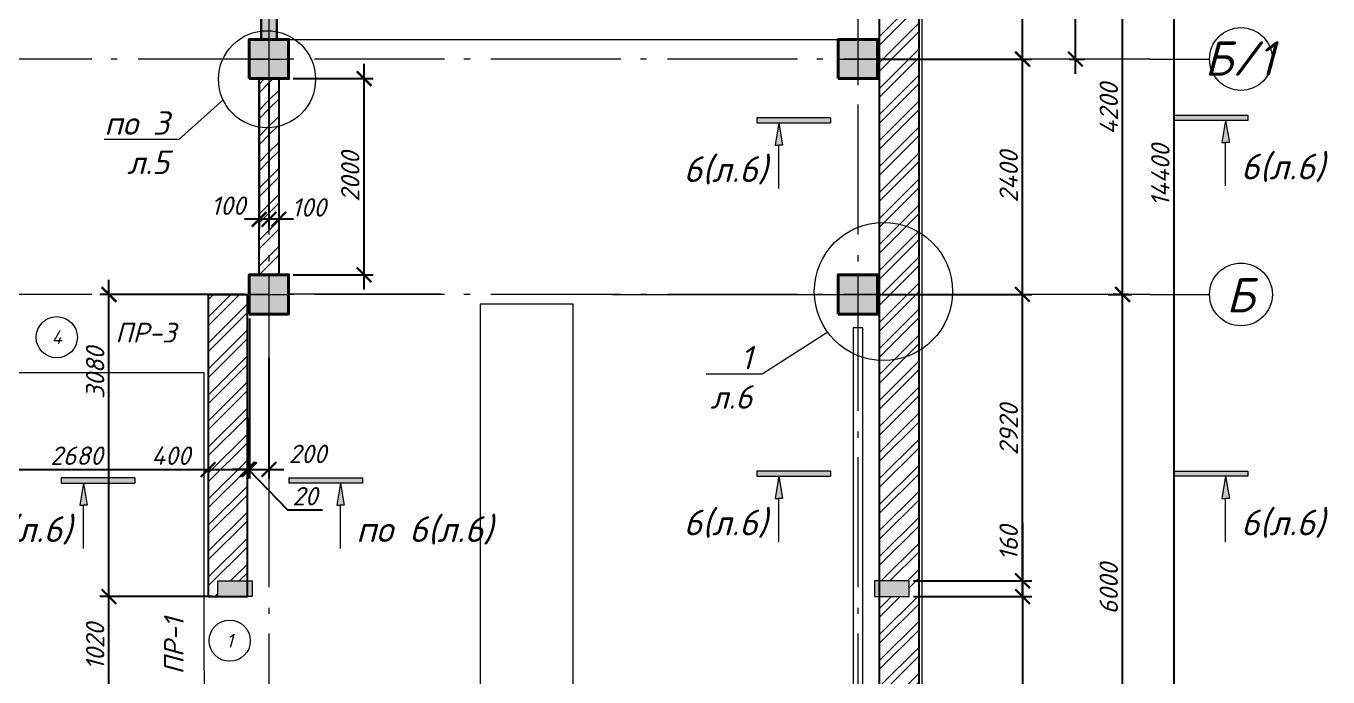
# Model space of a CAD drawing. Header units: millimetres. Extents: x -238377 to 196118, y -123284 to 30177.
# Drawn here: x -68892 to -55629, y 10571 to 17207 of the extents above; entities that cross this region are included whole.
import ezdxf
from ezdxf import colors
from ezdxf.entities.mleader import LeaderData, LeaderLine
from ezdxf.enums import TextEntityAlignment as Align
from ezdxf.math import Vec2, Vec3

# ---------------------------------------------------------------- set-up
doc = ezdxf.new("R2010")
doc.units = ezdxf.units.MM
doc.header["$MEASUREMENT"] = 0
doc.linetypes.add('Double Dashed', pattern=[1797.222233, 1325, -211.666656, 63.333344, -197.222233])
doc.layers.get('0').update_dxf_attribs({"lineweight": 5})
doc.layers.add('#Hatch', color=7, linetype='Continuous', lineweight=5, true_color=0x4d4d4d)
doc.layers.add('#Каркас', color=7, linetype='Continuous', lineweight=5, true_color=0x757575)
for name, color, linetype, lineweight in [('#Бетон', 10, 'Continuous', 15), ('#Выноски', 150, 'Continuous', 15), ('#Оси', 7, 'Continuous', 5), ('#размеры', 7, 'Continuous', 5), ('k_ Рамка', 7, 'Continuous', 50), ('колонны_Ном._пера__94', 252, 'Continuous', 13), ('колонны_Ном._пера__99', 7, 'Continuous', 40), ('оси_Ном._пера__96', 7, 'Continuous', 5), ('оси_Ном._пера__97', 7, 'Continuous', 20), ('чертеж_Ном._пера__97', 7, 'Continuous', 20), ('чертеж_Ном._пера__98', 7, 'Continuous', 35), ('штриховка_Ном._пера__93', 253, 'Continuous', 5)]:
    doc.layers.add(name, color=color, linetype=linetype, lineweight=lineweight)
for name, color, linetype in [('#стены внутр', 152, 'Continuous'), ('#стены наруж', 7, 'Continuous'), ('колонны', 7, 'Continuous'), ('оси', 7, 'Continuous'), ('чертеж', 7, 'Continuous')]:
    doc.layers.add(name, color=color, linetype=linetype)
doc.styles.get("Standard").update_dxf_attribs({"font": 'isocpeui.ttf'})
doc.styles.add('STEP PR', font='isocpeui.ttf')
doc.styles.add('СГЕНЕРИР_СТИЛЬ_3', font='gost_2_304-81_type.ttf')
doc.dimstyles.new('SPDS', dxfattribs={"dimscale": 10, "dimtxt": 2.5, "dimasz": 2, "dimexe": 1.25, "dimexo": 0.625, "dimtad": 1, "dimdec": 0, "dimrnd": 0.001, "dimtxsty": 'STEP PR', "dimblk": 'ARCHTICK', "dimcen": 2.5, "dimdle": 2, "dimclrd": 256, "dimclre": 256, "dimclrt": 7, "dimadec": 0, "dimazin": 2, "dimtfac": 0.75, "dimtdec": 0, "dimtmove": 1, "dimatfit": 3, "dimfxl": 1, "dimtolj": 1, "dimarcsym": 1})
pattern_1 = [(45, (-82796.33, -48984.63), (-132.5825, 132.5825), []), (45, (-82707.94, -48984.63), (-132.5825, 132.5825), [])]

# ---------------------------------------------------------------- blocks, each defined once
blk = doc.blocks.new('A$C32E329EE')
at = {"layer": 'колонны_Ном._пера__94', "linetype": 'Continuous', "true_color": 0x737373}
blk.add_hatch(color=8, dxfattribs=at).paths.add_polyline_path([(-138, -2520), (22, -2520), (22, 3080), (-138, 3080)])
at = {"layer": '#стены внутр', "lineweight": 30}
blk.add_lwpolyline([(-138, -2520), (-138, 3080), (22, 3080), (22, -2520)], dxfattribs=at)
blk = doc.blocks.new('Связ001')
at = {"layer": '#Каркас', "color": 102, "linetype": 'Continuous', "lineweight": 9}
blk.add_lwpolyline([(5837, 0), (5837, 100), (0, 100), (0, 0), (5837, 0)], dxfattribs=at)
blk = doc.blocks.new('_ArchTick')
at = {"color": 0, "linetype": 'ByBlock', "const_width": 0.15}
blk.add_lwpolyline([(-0.5, -0.5), (0.5, 0.5)], dxfattribs=at)
blk = doc.blocks.new('*D476')
at = {"layer": '#размеры', "lineweight": -2, "transparency": 16777216}
for p, q in [((-57722, 8321), (-57722, 14621)), ((-57666, 14471), (-57816, 14471)), ((-57734, 8471), (-57816, 8471))]:
    blk.add_line(p, q, dxfattribs=at)
at = {"layer": 'Defpoints', "color": 0, "transparency": 16777216}
for p in [(-57722, 14471), (-57619, 14471), (-57687, 8471)]:
    blk.add_point(p, dxfattribs=at)
at = {"layer": '#размеры', "lineweight": -2, "transparency": 16777216, "xscale": 150, "yscale": 150, "zscale": 150}
for p, rotation in [((-57722, 14471), 90), ((-57722, 8471), 270)]:
    blk.add_blockref('_ArchTick', p, dxfattribs=dict(at, rotation=rotation))
at = {"layer": '#размеры', "color": 7, "transparency": 16777216, "insert": (-57863, 11471), "char_height": 187.5, "attachment_point": 5, "rotation": 90, "style": 'STEP PR'}
blk.add_mtext('\\A1;6000', dxfattribs=at)
blk = doc.blocks.new('*D477')
at = {"layer": '#размеры', "lineweight": -2, "transparency": 16777216}
for p, q in [((-57722, 14321), (-57722, 18821)), ((-57994, 18671), (-57628, 18671)), ((-57867, 14471), (-57628, 14471))]:
    blk.add_line(p, q, dxfattribs=at)
at = {"layer": 'Defpoints', "color": 0, "transparency": 16777216}
for p in [(-58041, 18671), (-57722, 18671), (-57914, 14471)]:
    blk.add_point(p, dxfattribs=at)
at = {"layer": '#размеры', "lineweight": -2, "transparency": 16777216, "xscale": 150, "yscale": 150, "zscale": 150}
for p, rotation in [((-57722, 18671), 90), ((-57722, 14471), 270)]:
    blk.add_blockref('_ArchTick', p, dxfattribs=dict(at, rotation=rotation))
at = {"layer": '#размеры', "color": 7, "transparency": 16777216, "insert": (-57863, 16363), "char_height": 187.5, "attachment_point": 5, "rotation": 90, "style": 'STEP PR'}
blk.add_mtext('\\A1;4200', dxfattribs=at)
blk = doc.blocks.new('*D479')
at = {"layer": '#размеры', "lineweight": -2, "transparency": 16777216}
for p, q in [((-57197, 8321), (-57197, 23021)), ((-57974, 22871), (-57103, 22871)), ((-57866, 8471), (-57103, 8471))]:
    blk.add_line(p, q, dxfattribs=at)
at = {"layer": 'Defpoints', "color": 0, "transparency": 16777216}
for p in [(-58021, 22871), (-57197, 22871), (-57913, 8471)]:
    blk.add_point(p, dxfattribs=at)
at = {"layer": '#размеры', "lineweight": -2, "transparency": 16777216, "xscale": 150, "yscale": 150, "zscale": 150}
for p, rotation in [((-57197, 22871), 90), ((-57197, 8471), 270)]:
    blk.add_blockref('_ArchTick', p, dxfattribs=dict(at, rotation=rotation))
at = {"layer": '#размеры', "color": 7, "transparency": 16777216, "insert": (-57337, 15685), "char_height": 187.5, "attachment_point": 5, "rotation": 90, "style": 'STEP PR'}
blk.add_mtext('\\A1;14400', dxfattribs=at)
blk = doc.blocks.new('*D487')
at = {"layer": '#размеры', "lineweight": -2, "transparency": 16777216}
for p, q in [((-58741, 11401), (-58741, 14621)), ((-59750, 14471), (-58647, 14471)), ((-59850, 11551), (-58647, 11551))]:
    blk.add_line(p, q, dxfattribs=at)
at = {"layer": 'Defpoints', "color": 0, "transparency": 16777216}
for p in [(-59797, 14471), (-58741, 14471), (-59897, 11551)]:
    blk.add_point(p, dxfattribs=at)
at = {"layer": '#размеры', "lineweight": -2, "transparency": 16777216, "xscale": 150, "yscale": 150, "zscale": 150}
for p, rotation in [((-58741, 14471), 90), ((-58741, 11551), 270)]:
    blk.add_blockref('_ArchTick', p, dxfattribs=dict(at, rotation=rotation))
at = {"layer": '#размеры', "color": 7, "transparency": 16777216, "insert": (-58882, 13093), "char_height": 187.5, "attachment_point": 5, "rotation": 90, "style": 'STEP PR'}
blk.add_mtext('\\A1;2920', dxfattribs=at)
blk = doc.blocks.new('*D488')
at = {"layer": '#размеры', "lineweight": -2, "transparency": 16777216}
for p, q in [((-58741, 16721), (-58741, 19941)), ((-59850, 19791), (-58647, 19791)), ((-59750, 16871), (-58647, 16871))]:
    blk.add_line(p, q, dxfattribs=at)
at = {"layer": 'Defpoints', "color": 0, "transparency": 16777216}
for p in [(-59897, 19791), (-58741, 19791), (-59797, 16871)]:
    blk.add_point(p, dxfattribs=at)
at = {"layer": '#размеры', "lineweight": -2, "transparency": 16777216, "xscale": 150, "yscale": 150, "zscale": 150}
for p, rotation in [((-58741, 19791), 90), ((-58741, 16871), 270)]:
    blk.add_blockref('_ArchTick', p, dxfattribs=dict(at, rotation=rotation))
at = {"layer": '#размеры', "color": 7, "transparency": 16777216, "insert": (-58882, 18331), "char_height": 187.5, "attachment_point": 5, "rotation": 90, "style": 'STEP PR'}
blk.add_mtext('\\A1;2920', dxfattribs=at)
blk = doc.blocks.new('*D492')
at = {"layer": '#размеры', "lineweight": -2, "transparency": 16777216}
for p, q in [((-68047, 10221), (-68047, 11541)), ((-66984, 11391), (-68141, 11391)), ((-67084, 10371), (-68141, 10371))]:
    blk.add_line(p, q, dxfattribs=at)
at = {"layer": 'Defpoints', "color": 0, "transparency": 16777216}
for p in [(-68047, 11391), (-66937, 11391), (-67037, 10371)]:
    blk.add_point(p, dxfattribs=at)
at = {"layer": '#размеры', "lineweight": -2, "transparency": 16777216, "xscale": 150, "yscale": 150, "zscale": 150}
for p, rotation in [((-68047, 11391), 90), ((-68047, 10371), 270)]:
    blk.add_blockref('_ArchTick', p, dxfattribs=dict(at, rotation=rotation))
at = {"layer": '#размеры', "color": 7, "transparency": 16777216, "insert": (-68188, 10881), "char_height": 187.5, "attachment_point": 5, "rotation": 90, "style": 'STEP PR'}
blk.add_mtext('\\A1;1020', dxfattribs=at)
blk = doc.blocks.new('*D496')
at = {"layer": '#размеры', "lineweight": -2, "transparency": 16777216}
for p, q in [((-65448, 14521), (-65448, 16821)), ((-66170, 16671), (-65355, 16671)), ((-66170, 14671), (-65355, 14671))]:
    blk.add_line(p, q, dxfattribs=at)
at = {"layer": 'Defpoints', "color": 0, "transparency": 16777216}
for p in [(-66217, 16671), (-65448, 16671), (-66217, 14671)]:
    blk.add_point(p, dxfattribs=at)
at = {"layer": '#размеры', "lineweight": -2, "transparency": 16777216, "xscale": 150, "yscale": 150, "zscale": 150}
for p, rotation in [((-65448, 16671), 90), ((-65448, 14671), 270)]:
    blk.add_blockref('_ArchTick', p, dxfattribs=dict(at, rotation=rotation))
at = {"layer": '#размеры', "color": 7, "transparency": 16777216, "insert": (-65589, 15671), "char_height": 187.5, "attachment_point": 5, "rotation": 90, "style": 'STEP PR'}
blk.add_mtext('\\A1;2000', dxfattribs=at)
blk = doc.blocks.new('Колонна_15_1', base_point=(22379, 71856))
at = {"layer": 'колонны_Ном._пера__94', "linetype": 'Continuous', "true_color": 0x7d7d7d}
blk.add_hatch(color=8, dxfattribs=at).paths.add_polyline_path([(22179, 71647), (22579, 71647), (22579, 72047), (22179, 72047)])
blk.add_hatch(color=8, dxfattribs=at).paths.add_polyline_path([(22179, 71647), (22579, 71647), (22579, 72047), (22179, 72047)])
at = {"layer": 'колонны_Ном._пера__99', "linetype": 'Continuous', "flags": 128}
blk.add_lwpolyline([(22179, 71647), (22579, 71647), (22579, 72047), (22179, 72047)], close=True, dxfattribs=at)
at = {"layer": 'колонны_Ном._пера__99', "color": 8, "linetype": 'Continuous', "true_color": 0x737373, "flags": 128}
blk.add_lwpolyline([(22179, 71647), (22579, 71647), (22579, 72047), (22179, 72047)], close=True, dxfattribs=at)
at = {"layer": 'оси_Ном._пера__96', "color": 253, "lineweight": 5, "true_color": 0x9c9c9c}
for points in [[(22379, 72047), (22379, 71647)], [(22379, 72047), (22379, 71647)], [(22179, 71847), (22579, 71847)], [(22179, 71847), (22579, 71847)]]:
    blk.add_lwpolyline(points, dxfattribs=at)
blk = doc.blocks.new('*D502')
at = {"layer": '#размеры', "lineweight": -2, "transparency": 16777216}
for p, q in [((-58741, 14321), (-58741, 17021)), ((-60170, 16871), (-58647, 16871)), ((-60170, 14471), (-58647, 14471))]:
    blk.add_line(p, q, dxfattribs=at)
at = {"layer": 'Defpoints', "color": 0, "transparency": 16777216}
for p in [(-60217, 16871), (-58741, 16871), (-60217, 14471)]:
    blk.add_point(p, dxfattribs=at)
at = {"layer": '#размеры', "lineweight": -2, "transparency": 16777216, "xscale": 150, "yscale": 150, "zscale": 150}
for p, rotation in [((-58741, 16871), 90), ((-58741, 14471), 270)]:
    blk.add_blockref('_ArchTick', p, dxfattribs=dict(at, rotation=rotation))
at = {"layer": '#размеры', "color": 7, "transparency": 16777216, "insert": (-58882, 15671), "char_height": 187.5, "attachment_point": 5, "rotation": 90, "style": 'STEP PR'}
blk.add_mtext('\\A1;2400', dxfattribs=at)
blk = doc.blocks.new('*D504')
at = {"layer": '#размеры', "lineweight": -2, "transparency": 16777216}
for p, q in [((-58202, 16721), (-58202, 18821)), ((-58372, 18671), (-58108, 18671)), ((-58267, 16871), (-58108, 16871))]:
    blk.add_line(p, q, dxfattribs=at)
at = {"layer": 'Defpoints', "color": 0, "transparency": 16777216}
for p in [(-58419, 18671), (-58202, 18671), (-58314, 16871)]:
    blk.add_point(p, dxfattribs=at)
at = {"layer": '#размеры', "lineweight": -2, "transparency": 16777216, "xscale": 150, "yscale": 150, "zscale": 150}
for p, rotation in [((-58202, 18671), 90), ((-58202, 16871), 270)]:
    blk.add_blockref('_ArchTick', p, dxfattribs=dict(at, rotation=rotation))
at = {"layer": '#размеры', "color": 7, "transparency": 16777216, "insert": (-58343, 17771), "char_height": 187.5, "attachment_point": 5, "rotation": 90, "style": 'STEP PR'}
blk.add_mtext('\\A1;1800', dxfattribs=at)
blk = doc.blocks.new('Стандартный маркер сетки_17')
at = {"layer": 'оси_Ном._пера__96', "linetype": 'Double Dashed'}
blk.add_line((900, 0), (20403, 0), dxfattribs=at)
at = {"layer": 'оси_Ном._пера__96', "style": 'СГЕНЕРИР_СТИЛЬ_3'}
blk.add_attdef('AC_MarkerText_1', text='', height=350, rotation=90, dxfattribs=at).set_placement((21973, -122), align=Align.BOTTOM_LEFT)
blk = doc.blocks.new('*D537')
at = {"layer": '#размеры', "lineweight": -2, "transparency": 16777216}
for p, q in [((-68047, 11241), (-68047, 14621)), ((-66664, 14471), (-68141, 14471)), ((-66984, 11391), (-68141, 11391))]:
    blk.add_line(p, q, dxfattribs=at)
at = {"layer": 'Defpoints', "color": 0, "transparency": 16777216}
for p in [(-68047, 14471), (-66617, 14471), (-66937, 11391)]:
    blk.add_point(p, dxfattribs=at)
at = {"layer": '#размеры', "lineweight": -2, "transparency": 16777216, "xscale": 150, "yscale": 150, "zscale": 150}
for p, rotation in [((-68047, 14471), 90), ((-68047, 11391), 270)]:
    blk.add_blockref('_ArchTick', p, dxfattribs=dict(at, rotation=rotation))
at = {"layer": '#размеры', "color": 7, "transparency": 16777216, "insert": (-68188, 13671), "char_height": 187.5, "attachment_point": 5, "rotation": 90, "style": 'STEP PR'}
blk.add_mtext('\\A1;3080', dxfattribs=at)
blk = doc.blocks.new('сердечник160х300')
at = {"layer": '#Hatch', "true_color": 0xa6a6a6}
h = blk.add_hatch(color=253, dxfattribs=at)
h.dxf.hatch_style = 1
h.paths.add_polyline_path([(80, 150), (-80, 150), (-80, -198), (80, -198)])
at = {"layer": '#Бетон'}
blk.add_lwpolyline([(80, -200), (80, 150), (-80, 150), (-80, -200)], close=True, dxfattribs=at)
blk = doc.blocks.new('*D667')
at = {"layer": '#размеры', "lineweight": -2, "transparency": 16777216}
for p, q in [((-69717, 13604), (-69717, 12593)), ((-67037, 13208), (-67037, 12593)), ((-69867, 12686), (-66887, 12686))]:
    blk.add_line(p, q, dxfattribs=at)
at = {"layer": 'Defpoints', "color": 0, "transparency": 16777216}
for p in [(-69717, 13651), (-67037, 13255), (-67037, 12686)]:
    blk.add_point(p, dxfattribs=at)
at = {"layer": '#размеры', "lineweight": -2, "transparency": 16777216, "xscale": 150, "yscale": 150, "zscale": 150, "rotation": 180}
blk.add_blockref('_ArchTick', (-69717, 12686), dxfattribs=at)
at = {"layer": '#размеры', "lineweight": -2, "transparency": 16777216, "xscale": 150, "yscale": 150, "zscale": 150}
blk.add_blockref('_ArchTick', (-67037, 12686), dxfattribs=at)
at = {"layer": '#размеры', "color": 7, "transparency": 16777216, "insert": (-68377, 12827), "char_height": 187.5, "attachment_point": 5, "style": 'STEP PR'}
blk.add_mtext('\\A1;2680', dxfattribs=at)
blk = doc.blocks.new('*D668')
at = {"layer": '#размеры', "lineweight": -2, "transparency": 16777216}
for p, q in [((-67037, 13208), (-67037, 12593)), ((-66637, 13213), (-66637, 12593)), ((-67187, 12686), (-66487, 12686))]:
    blk.add_line(p, q, dxfattribs=at)
at = {"layer": 'Defpoints', "color": 0, "transparency": 16777216}
for p in [(-67037, 13255), (-66637, 13259), (-66637, 12686)]:
    blk.add_point(p, dxfattribs=at)
at = {"layer": '#размеры', "lineweight": -2, "transparency": 16777216, "xscale": 150, "yscale": 150, "zscale": 150, "rotation": 180}
blk.add_blockref('_ArchTick', (-67037, 12686), dxfattribs=at)
at = {"layer": '#размеры', "lineweight": -2, "transparency": 16777216, "xscale": 150, "yscale": 150, "zscale": 150}
blk.add_blockref('_ArchTick', (-66637, 12686), dxfattribs=at)
at = {"layer": '#размеры', "color": 7, "transparency": 16777216, "insert": (-67416, 12827), "char_height": 187.5, "attachment_point": 5, "style": 'STEP PR'}
blk.add_mtext('\\A1;400', dxfattribs=at)
blk = doc.blocks.new('*D669')
at = {"layer": '#размеры', "lineweight": -2, "transparency": 16777216}
for p, q in [((-66617, 14224), (-66617, 12593)), ((-66637, 13213), (-66637, 12593)), ((-66637, 12687), (-66787, 12687)), ((-66637, 12687), (-66617, 12687)), ((-66637, 12687), (-66617, 12687)), ((-66627, 12687), (-66229, 12274)), ((-66617, 12687), (-66467, 12687)), ((-66229, 12274), (-65872, 12274))]:
    blk.add_line(p, q, dxfattribs=at)
at = {"layer": 'Defpoints', "color": 0, "transparency": 16777216}
for p in [(-66617, 14271), (-66637, 13259), (-66617, 12687)]:
    blk.add_point(p, dxfattribs=at)
at = {"layer": '#размеры', "lineweight": -2, "transparency": 16777216, "xscale": 150, "yscale": 150, "zscale": 150}
blk.add_blockref('_ArchTick', (-66637, 12687), dxfattribs=at)
at = {"layer": '#размеры', "lineweight": -2, "transparency": 16777216, "xscale": 150, "yscale": 150, "zscale": 150, "rotation": 180}
blk.add_blockref('_ArchTick', (-66617, 12687), dxfattribs=at)
at = {"layer": '#размеры', "color": 7, "transparency": 16777216, "insert": (-66050, 12414), "char_height": 187.5, "attachment_point": 5, "style": 'STEP PR'}
blk.add_mtext('\\A1;20', dxfattribs=at)
blk = doc.blocks.new('*D670')
at = {"layer": '#размеры', "lineweight": -2, "transparency": 16777216}
for p, q in [((-66617, 14224), (-66617, 12593)), ((-66417, 13823), (-66417, 12593)), ((-66767, 12687), (-66267, 12687))]:
    blk.add_line(p, q, dxfattribs=at)
at = {"layer": 'Defpoints', "color": 0, "transparency": 16777216}
for p in [(-66617, 14271), (-66417, 13870), (-66417, 12687)]:
    blk.add_point(p, dxfattribs=at)
at = {"layer": '#размеры', "lineweight": -2, "transparency": 16777216, "xscale": 150, "yscale": 150, "zscale": 150, "rotation": 180}
blk.add_blockref('_ArchTick', (-66617, 12687), dxfattribs=at)
at = {"layer": '#размеры', "lineweight": -2, "transparency": 16777216, "xscale": 150, "yscale": 150, "zscale": 150}
blk.add_blockref('_ArchTick', (-66417, 12687), dxfattribs=at)
at = {"layer": '#размеры', "color": 7, "transparency": 16777216, "insert": (-66024, 12845), "char_height": 187.5, "attachment_point": 5, "style": 'STEP PR'}
blk.add_mtext('\\A1;200', dxfattribs=at)
blk = doc.blocks.new('*D671')
at = {"layer": '#размеры', "lineweight": -2, "transparency": 16777216}
for p, q in [((-66417, 16624), (-66417, 15143)), ((-66317, 16624), (-66317, 15143)), ((-66167, 15237), (-66567, 15237))]:
    blk.add_line(p, q, dxfattribs=at)
at = {"layer": 'Defpoints', "color": 0, "transparency": 16777216}
for p in [(-66417, 16671), (-66317, 16671), (-66417, 15237)]:
    blk.add_point(p, dxfattribs=at)
at = {"layer": '#размеры', "lineweight": -2, "transparency": 16777216, "xscale": 150, "yscale": 150, "zscale": 150, "rotation": 180}
blk.add_blockref('_ArchTick', (-66417, 15237), dxfattribs=at)
at = {"layer": '#размеры', "lineweight": -2, "transparency": 16777216, "xscale": 150, "yscale": 150, "zscale": 150}
blk.add_blockref('_ArchTick', (-66317, 15237), dxfattribs=at)
at = {"layer": '#размеры', "color": 7, "transparency": 16777216, "insert": (-66011, 15358), "char_height": 187.5, "attachment_point": 5, "style": 'STEP PR'}
blk.add_mtext('\\A1;100', dxfattribs=at)
blk = doc.blocks.new('*D672')
at = {"layer": '#размеры', "lineweight": -2, "transparency": 16777216}
for p, q in [((-66517, 16624), (-66517, 15143)), ((-66417, 16624), (-66417, 15143)), ((-66267, 15237), (-66667, 15237))]:
    blk.add_line(p, q, dxfattribs=at)
at = {"layer": 'Defpoints', "color": 0, "transparency": 16777216}
for p in [(-66517, 16671), (-66417, 16671), (-66517, 15237)]:
    blk.add_point(p, dxfattribs=at)
at = {"layer": '#размеры', "lineweight": -2, "transparency": 16777216, "xscale": 150, "yscale": 150, "zscale": 150, "rotation": 180}
blk.add_blockref('_ArchTick', (-66517, 15237), dxfattribs=at)
at = {"layer": '#размеры', "lineweight": -2, "transparency": 16777216, "xscale": 150, "yscale": 150, "zscale": 150}
blk.add_blockref('_ArchTick', (-66417, 15237), dxfattribs=at)
at = {"layer": '#размеры', "color": 7, "transparency": 16777216, "insert": (-66832, 15376), "char_height": 187.5, "attachment_point": 5, "style": 'STEP PR'}
blk.add_mtext('\\A1;100', dxfattribs=at)
blk = doc.blocks.new('*D594')
at = {"layer": '#размеры', "lineweight": -2, "transparency": 16777216}
for p, q in [((-58741, 12144), (-58741, 11551)), ((-58741, 11701), (-58741, 11241)), ((-59850, 11551), (-58647, 11551)), ((-59850, 11391), (-58647, 11391))]:
    blk.add_line(p, q, dxfattribs=at)
at = {"layer": 'Defpoints', "color": 0, "transparency": 16777216}
for p in [(-59897, 11551), (-59897, 11391), (-58741, 11391)]:
    blk.add_point(p, dxfattribs=at)
at = {"layer": '#размеры', "lineweight": -2, "transparency": 16777216, "xscale": 150, "yscale": 150, "zscale": 150}
for p, rotation in [((-58741, 11551), 90), ((-58741, 11391), 270)]:
    blk.add_blockref('_ArchTick', p, dxfattribs=dict(at, rotation=rotation))
at = {"layer": '#размеры', "color": 7, "transparency": 16777216, "insert": (-58882, 11935), "char_height": 187.5, "attachment_point": 5, "rotation": 90, "style": 'STEP PR'}
blk.add_mtext('\\A1;160', dxfattribs=at)
blk = doc.blocks.new('*D711')
at = {"layer": '#размеры', "lineweight": -2, "transparency": 16777216}
for p, q in [((-58741, 11541), (-58741, 8321)), ((-59850, 11391), (-58647, 11391)), ((-59720, 8471), (-58647, 8471))]:
    blk.add_line(p, q, dxfattribs=at)
at = {"layer": 'Defpoints', "color": 0, "transparency": 16777216}
for p in [(-59897, 11391), (-59767, 8471), (-58741, 8471)]:
    blk.add_point(p, dxfattribs=at)
at = {"layer": '#размеры', "lineweight": -2, "transparency": 16777216, "xscale": 150, "yscale": 150, "zscale": 150}
for p, rotation in [((-58741, 11391), 90), ((-58741, 8471), 270)]:
    blk.add_blockref('_ArchTick', p, dxfattribs=dict(at, rotation=rotation))
at = {"layer": '#размеры', "color": 7, "transparency": 16777216, "insert": (-58882, 9931), "char_height": 187.5, "attachment_point": 5, "rotation": 90, "style": 'STEP PR'}
blk.add_mtext('\\A1;2920', dxfattribs=at)
blk = doc.blocks.new('*U225')
at = {"color": 0, "linetype": 'ByBlock', "lineweight": -2}
blk.add_circle((0, 0), 6, dxfattribs=at)
blk.add_attdef('Узел', text='', height=4, dxfattribs=at).set_placement((0, 0), align=Align.MIDDLE_CENTER)
blk = doc.blocks.new('_None')
blk = doc.blocks.new('*U268')
at = {"ltscale": 100}
h = blk.add_hatch(color=256, dxfattribs=at)
h.dxf.hatch_style = 1
h.paths.add_polyline_path([(-335, 770), (-335, 700), (665, 700), (665, 770)])
h = blk.add_hatch(color=256, dxfattribs=at)
h.dxf.hatch_style = 1
h.paths.add_polyline_path([(-85, 400), (-35, 400), (15, 400), (-35, 700)])
at = {"linetype": 'Continuous', "ltscale": 100}
for p, q in [((-335, 770), (-335, 700)), ((665, 770), (-335, 770)), ((-335, 700), (665, 700)), ((-35, 700), (-85, 400)), ((-35, 700), (15, 400)), ((-85, 400), (-35, 400)), ((15, 400), (-35, 400))]:
    blk.add_line(p, q, dxfattribs=at)
blk.add_lwpolyline([(665, 770), (665, 700)], dxfattribs=at)
at = {"linetype": 'Continuous', "ltscale": 100, "extrusion": (-1, 1e-16, 0), "elevation": 35}
blk.add_lwpolyline([(190, 0), (-400, 0)], dxfattribs=at)
at = {"ltscale": 100, "style": 'STEP PR'}
blk.add_attdef('Nh', text='', height=350, dxfattribs=at).set_placement((-192, -102), align=Align.RIGHT)
blk = doc.blocks.new('*U394')
at = {"ltscale": 100}
h = blk.add_hatch(color=256, dxfattribs=at)
h.dxf.hatch_style = 1
h.paths.add_polyline_path([(665, 770), (665, 700), (1665, 700), (1665, 770)])
h = blk.add_hatch(color=256, dxfattribs=at)
h.dxf.hatch_style = 1
h.paths.add_polyline_path([(1415, 400), (1365, 400), (1315, 400), (1365, 700)])
at = {"linetype": 'Continuous', "ltscale": 100}
for p, q in [((665, 770), (1665, 770)), ((1665, 770), (1665, 700)), ((1665, 700), (665, 700)), ((1365, 700), (1315, 400)), ((1365, 700), (1415, 400)), ((1315, 400), (1365, 400)), ((1415, 400), (1365, 400))]:
    blk.add_line(p, q, dxfattribs=at)
blk.add_lwpolyline([(665, 770), (665, 700)], dxfattribs=at)
at = {"linetype": 'Continuous', "ltscale": 100, "extrusion": (1, 1e-16, 0), "elevation": 1365}
blk.add_lwpolyline([(-190, 0), (400, 0)], dxfattribs=at)
at = {"ltscale": 100, "style": 'STEP PR'}
blk.add_attdef('Nh', text='', height=350, dxfattribs=at).set_placement((1799, -102), align=Align.RIGHT)
blk = doc.blocks.new('*U269')
at = {"ltscale": 100}
h = blk.add_hatch(color=256, dxfattribs=at)
h.dxf.hatch_style = 1
h.paths.add_polyline_path([(665, 770), (665, 700), (1665, 700), (1665, 770)])
h = blk.add_hatch(color=256, dxfattribs=at)
h.dxf.hatch_style = 1
h.paths.add_polyline_path([(1415, 400), (1365, 400), (1315, 400), (1365, 700)])
at = {"linetype": 'Continuous', "ltscale": 100}
for p, q in [((665, 770), (1665, 770)), ((1665, 770), (1665, 700)), ((1665, 700), (665, 700)), ((1365, 700), (1315, 400)), ((1365, 700), (1415, 400)), ((1315, 400), (1365, 400)), ((1415, 400), (1365, 400))]:
    blk.add_line(p, q, dxfattribs=at)
blk.add_lwpolyline([(665, 770), (665, 700)], dxfattribs=at)
at = {"linetype": 'Continuous', "ltscale": 100, "extrusion": (1, 1e-16, 0), "elevation": 1365}
blk.add_lwpolyline([(-190, 0), (400, 0)], dxfattribs=at)
at = {"ltscale": 100, "style": 'STEP PR'}
blk.add_attdef('Nh', text='', height=350, dxfattribs=at).set_placement((1799, -102), align=Align.RIGHT)

msp = doc.modelspace()

# ---------------------------------------------------------------- hatches: boundary and pattern name
at = {"layer": '#Hatch'}
h = msp.add_hatch(dxfattribs=at)
h.set_pattern_fill('ANSI32', color=256, scale=500)
h.set_pattern_definition(pattern_1)
h.paths.add_polyline_path([(-59797.3, 17371), (-60197.3, 17371), (-60197.3, 16871), (-59797.3, 16871)])
h.paths.add_polyline_path([(-59797.3, 16871), (-60197.3, 16871), (-60197.3, 14471), (-59797.3, 14471)])
h.paths.add_polyline_path([(-59797.3, 14471), (-60197.3, 14471), (-60197.3, 13971), (-59797.3, 13971)])
h.paths.add_polyline_path([(-59797.3, 13971), (-60197.3, 13971), (-60197.3, 12368.8, -0.2369905), (-59949.7, 12220.7, -0.2150546), (-59797.3, 12288.3)])
h.paths.add_polyline_path([(-59797.3, 12288.3, 0.2150546), (-59949.7, 12220.7, 0.2369905), (-60197.3, 12368.8), (-60197.3, 11551), (-59897.3, 11551), (-59897.3, 11391), (-60197.3, 11391), (-60197.3, 10891, 0.3653396), (-59839.7, 10941.2, 0.0802606), (-59797.3, 10882.2)])
h.paths.add_polyline_path([(-59797.3, 10882.2, -0.0802606), (-59839.7, 10941.2, -0.3653396), (-60197.3, 10891), (-60197.3, 8971), (-59797.3, 8971)])
h = msp.add_hatch(dxfattribs=at)
h.set_pattern_fill('ANSI32', color=256, scale=500)
h.set_pattern_definition(pattern_1)
h.paths.add_polyline_path([(-66417.3, 16671), (-66517.3, 16671), (-66517.3, 14671), (-66417.3, 14671)])
h = msp.add_hatch(dxfattribs=at)
h.set_pattern_fill('ANSI32', color=256, scale=500)
h.set_pattern_definition(pattern_1)
h.paths.add_polyline_path([(-66317.3, 16671), (-66417.3, 16671), (-66417.3, 14671), (-66317.3, 14671)])
h = msp.add_hatch(dxfattribs=at)
h.set_pattern_fill('ANSI32', color=256, scale=500)
h.set_pattern_definition(pattern_1)
h.paths.add_polyline_path([(-67037.3, 11391), (-66937.3, 11391), (-66937.3, 11551), (-66637.3, 11551), (-66637.3, 14466.3), (-67037.3, 14466.3)])

# ---------------------------------------------------------------- linework, layer by layer
at = {"layer": '#Выноски'}
for centre, radius in [((-66437, 16664.6), 494.5), ((-60157.6, 14501.4), 704.1)]:
    msp.add_circle(centre, radius, dxfattribs=at)
at = {"layer": '#размеры'}
msp.add_lwpolyline([(-66417.3, 17071), (-60417.3, 17071)], dxfattribs=at)
at = {"layer": '#стены внутр'}
msp.add_lwpolyline([(-66517.3, 14671), (-66517.3, 16671), (-66317.3, 16671), (-66317.3, 14671)], dxfattribs=at)
at = {"layer": '#стены наруж'}
for points in [[(-60197.3, 8971), (-60197.3, 17371)], [(-59797.3, 17371), (-59797.3, 8971)]]:
    msp.add_lwpolyline(points, dxfattribs=at)
msp.add_lwpolyline([(-66637.3, 14466.3), (-67037.3, 14466.3), (-67037.3, 11391), (-66637.3, 11391)], close=True, dxfattribs=at)
at = {"layer": 'оси_Ном._пера__96', "linetype": 'Double Dashed'}
for p, q in [((-57439.6, 16871), (-129908.6, 16871)), ((-57439.6, 16871), (-56835.9, 16871)), ((-57439.6, 14471), (-129908.6, 14471)), ((-57439.6, 14471), (-56835.9, 14471))]:
    msp.add_line(p, q, dxfattribs=at)
for p in [(-57439.6, 16871), (-57439.6, 16871), (-57439.6, 14471), (-57439.6, 14471)]:
    msp.add_point(p, dxfattribs=at)
at = {"layer": 'оси_Ном._пера__97', "linetype": 'Continuous'}
for centre in [(-56515.9, 16871), (-56515.9, 14471)]:
    msp.add_ellipse(centre, major_axis=(-226.3, 226.3), ratio=1, start_param=0.7853982, end_param=7.0685835, dxfattribs=at)
at = {"layer": 'чертеж', "color": 5, "lineweight": 0}
msp.add_lwpolyline([(-97717.3, 20555.9), (-97717.3, 23520), (-59767.3, 23521.2), (-59767.3, 7601), (-67075.5, 7601), (-67075.7, 13671), (-97717.3, 13671), (-97717.3, 20555.9)], dxfattribs=at)
at = {"layer": 'чертеж_Ном._пера__97', "linetype": 'Continuous', "lineweight": 0, "flags": 128}
msp.add_lwpolyline([(-64267.3, 10371), (-63317.3, 10371), (-63317.3, 14371), (-64267.3, 14371)], close=True, dxfattribs=at)
at = {"layer": 'штриховка_Ном._пера__93', "lineweight": 5}
for points in [[(-64667.3, 14472.2), (-66217.1, 14472.2)], [(-62917.3, 14471), (-60617.3, 14471)]]:
    msp.add_lwpolyline(points, dxfattribs=at)

# ---------------------------------------------------------------- block references
at = {"layer": '#Выноски', "xscale": 0.75, "yscale": 0.75, "zscale": 0.75}
for p, values in [((-61196.3, 15693.6), {'Nh': '6(л.6)'}), ((-68281.6, 12023.3), {'Nh': 'по 6(л.6)'}), ((-61196.3, 12091.6), {'Nh': '6(л.6)'})]:
    msp.add_blockref('*U268', p, dxfattribs=at).add_auto_attribs(values)
at = {"layer": '#Выноски'}
ref = msp.add_blockref('*U269', (-57695.4, 15719.9), dxfattribs=dict(at, xscale=0.75, yscale=0.75, zscale=0.75))
ref.add_attrib('Nh', '6(л.6)', dxfattribs={"layer": '0', "ltscale": 100, "height": 262.5, "style": 'STEP PR'}).set_placement((-55662.5, 15643.5), align=Align.RIGHT)
ref = msp.add_blockref('*U394', (-66713.3, 12023.3), dxfattribs=dict(at, xscale=0.75, yscale=0.75, zscale=0.75))
ref.add_attrib('Nh', 'по 6(л.6)', dxfattribs={"layer": '0', "ltscale": 100, "height": 262.5, "style": 'STEP PR'}).set_placement((-64136.7, 11946.9), align=Align.RIGHT)
ref = msp.add_blockref('*U269', (-57695.4, 12091.6), dxfattribs=dict(at, xscale=0.75, yscale=0.75, zscale=0.75))
ref.add_attrib('Nh', '6(л.6)', dxfattribs={"layer": '0', "ltscale": 100, "height": 262.5, "style": 'STEP PR'}).set_placement((-55662.5, 12015.2), align=Align.RIGHT)
at = {"layer": '#размеры', "xscale": 35, "yscale": 35, "zscale": 35}
for p, values in [((-68578.4, 14034.6), {'Узел': '4'}), ((-66817.4, 10940.9), {'Узел': '1'})]:
    msp.add_blockref('*U225', p, dxfattribs=at).add_auto_attribs(values)
at = {"layer": '#размеры', "xscale": -1, "rotation": 90.00000000000031}
msp.add_blockref('сердечник160х300', (-66787.3, 11471), dxfattribs=at)
at = {"layer": '#размеры', "rotation": 270}
msp.add_blockref('сердечник160х300', (-60047.3, 11471), dxfattribs=at)
at = {"layer": '#стены внутр', "color": 30, "true_color": 0xff9c38}
msp.add_blockref('A$C32E329EE', (-66359, 19591.5), dxfattribs=at)
at = {"layer": 'колонны'}
for p in [(-66417.3, 16880), (-60417.3, 16880), (-66417.3, 14480), (-60417.3, 14480)]:
    msp.add_blockref('Колонна_15_1', p, dxfattribs=at)
at = {"layer": 'оси', "color": 251, "lineweight": 5, "zscale": 1000, "rotation": 270}
for p in [(-66417.3, 24496.5), (-60417.3, 24496.5)]:
    msp.add_blockref('Стандартный маркер сетки_17', p, dxfattribs=at)
at = {"layer": 'чертеж_Ном._пера__98', "linetype": 'Continuous', "xscale": 0.9584354169361496, "zscale": 1000, "rotation": 90}
msp.add_blockref('Связ001', (-60367.3, 8536.7), dxfattribs=at)

# ---------------------------------------------------------------- texts
at = {"layer": '#Оси', "linetype": 'Continuous', "ltscale": 100, "style": 'STEP PR'}
for s, p in [('Б/1', (-56530.3, 16876)), ('Б', (-56522.8, 14463.4))]:
    msp.add_text(s, height=350, dxfattribs=at).set_placement(p, align=Align.MIDDLE_CENTER)
at = {"layer": 'k_ Рамка', "color": 7, "style": 'STEP PR'}
msp.add_text('ПР-3', height=200, dxfattribs=at).set_placement((-67981.8, 13981.3))
msp.add_text('ПР-1', height=200, rotation=90, dxfattribs=at).set_placement((-67285.6, 10597.4))

# ---------------------------------------------------------------- dimensions: what is measured, and where the dimension line sits
at = {"layer": '#размеры'}
for base, p1, p2, picture, middle in [((-57196.7, 22871), (-57913, 8471), (-58020.9, 22871), '*D479', (-57196.7, 15685.3)), ((-58741.1, 19791), (-59797.3, 16871), (-59897.3, 19791), '*D488', (-58741.1, 18331)), ((-58202.1, 18671), (-58314, 16871), (-58418.8, 18671), '*D504', (-58202.1, 17771)), ((-57722.2, 18671), (-57913.6, 14471), (-58041.1, 18671), '*D477', (-57722.2, 16363.2)), ((-58741.1, 16871), (-60217.3, 14471), (-60217.3, 16871), '*D502', (-58741.1, 15671)), ((-68047.2, 14471), (-66937.3, 11391), (-66617.3, 14471), '*D537', (-68047.2, 13671)), ((-58741.1, 14471), (-59897.3, 11551), (-59797.3, 14471), '*D487', (-58741.1, 13092.9)), ((-57722.2, 14471), (-57686.9, 8471), (-57618.7, 14471), '*D476', (-57722.2, 11471)), ((-58741.1, 11391), (-59897.3, 11551), (-59897.3, 11391), '*D594', (-58741.1, 11935.2)), ((-68047.2, 11391), (-67037.3, 10371), (-66937.3, 11391), '*D492', (-68047.2, 10881))]:
    dim = msp.add_linear_dim(base=base, p1=p1, p2=p2, angle=90, dimstyle='SPDS', override={"dimscale": 75, "dimtxsty": 'STEP PR'}, dxfattribs=at)
    dim.commit()
    dim.dimension.update_dxf_attribs({"geometry": picture, "text_midpoint": middle, "dimtype": 160})
for base, p1, p2, picture, middle in [((-65448.4, 16671), (-66217.3, 14671), (-66217.3, 16671), '*D496', (-65589, 15671)), ((-58741.1, 8471), (-59897.3, 11391), (-59767.3, 8471), '*D711', (-58881.7, 9931))]:
    dim = msp.add_linear_dim(base=base, p1=p1, p2=p2, angle=90, dimstyle='SPDS', override={"dimscale": 75, "dimtxsty": 'STEP PR'}, dxfattribs=at)
    dim.commit()
    dim.dimension.update_dxf_attribs({"geometry": picture, "text_midpoint": middle})
for base, p1, p2, picture, middle in [((-66517.3, 15236.6), (-66417.3, 16671), (-66517.3, 16671), '*D672', (-66831.7, 15235.5)), ((-66417.3, 15236.6), (-66317.3, 16671), (-66417.3, 16671), '*D671', (-66011, 15217.5)), ((-66617.3, 12687.2), (-66637.3, 13259.5), (-66617.3, 14271), '*D669', (-66181.7, 12273.7)), ((-66417.3, 12687.2), (-66617.3, 14271), (-66417.3, 13870.2), '*D670', (-66024.1, 12704.5)), ((-66637.3, 12686.3), (-67037.3, 13255.3), (-66637.3, 13259.5), '*D668', (-67416.4, 12686.3))]:
    dim = msp.add_linear_dim(base=base, p1=p1, p2=p2, dimstyle='SPDS', override={"dimscale": 75, "dimtxsty": 'STEP PR'}, dxfattribs=at)
    dim.commit()
    dim.dimension.update_dxf_attribs({"geometry": picture, "text_midpoint": middle, "dimtype": 160})
dim = msp.add_linear_dim(base=(-67037.3, 12686.3), p1=(-69717.3, 13651), p2=(-67037.3, 13255.3), dimstyle='SPDS', override={"dimscale": 75, "dimtxsty": 'STEP PR'}, dxfattribs=at)
dim.commit()
dim.dimension.update_dxf_attribs({"geometry": '*D667', "text_midpoint": (-68377.3, 12827)})

# ---------------------------------------------------------------- leaders
at = {"layer": '#Выноски'}
ml = msp.add_multileader_mtext('Standard', dxfattribs=at)
ml.set_content('\\A1;по 3\\Pл.5', color=256, style='STEP PR')
ml.set_leader_properties(color=256, linetype='ByLayer', lineweight=-1)
ml.set_arrow_properties(name='NONE')
ml.build(insert=Vec2(0, 0))
ml.multileader.update_dxf_attribs({"text_left_attachment_type": 6, "text_right_attachment_type": 6, "dogleg_length": 0, "arrow_head_size": 240})
ctx = ml.context
ctx.base_point, ctx.char_height, ctx.arrow_head_size, ctx.landing_gap_size, ctx.plane_origin = Vec3(-68201.2, 16050.2), 240, 240, 100, Vec3(-61793, 3251.8)
ctx.left_attachment, ctx.right_attachment, ctx.text_align_type = 6, 6, 2
notes = []
notes.append((ctx, [(1, (1, 1, 0), (-67333.8, 16050.2), (-1, 0), 0, [(0, [(-66885.1, 16455.4)], 0, [])])]))
ctx.mtext.insert, ctx.mtext.rotation, ctx.mtext.defined_height, ctx.mtext.alignment, ctx.mtext.flow_direction = Vec3(-67433.8, 16338.2), 6.2831853, 288, 3, 5
ml = msp.add_multileader_mtext('Standard', dxfattribs=at)
ml.set_content('\\A1;1\\Pл.6', color=256, style='STEP PR')
ml.set_leader_properties(color=256, linetype='ByLayer', lineweight=-1)
ml.set_arrow_properties(name='NONE')
ml.build(insert=Vec2(0, 0))
ml.multileader.update_dxf_attribs({"text_left_attachment_type": 6, "text_right_attachment_type": 6, "dogleg_length": 0, "arrow_head_size": 240})
ctx = ml.context
ctx.base_point, ctx.char_height, ctx.arrow_head_size, ctx.landing_gap_size, ctx.plane_origin = Vec3(-62014.6, 13657.9), 240, 240, 100, Vec3(-56609.1, 977.7)
ctx.left_attachment, ctx.right_attachment, ctx.text_align_type = 6, 6, 2
notes.append((ctx, [(1, (1, 1, 0), (-61393.1, 13657.9), (-1, 0), 0, [(0, [(-60723.3, 14085.5)], 0, [])])]))
ctx.mtext.insert, ctx.mtext.rotation, ctx.mtext.width, ctx.mtext.defined_height, ctx.mtext.alignment, ctx.mtext.flow_direction = Vec3(-61493.1, 13945.9), 6.2831853, 500.152, 451.5, 3, 5
for ctx, leaders in notes:
    for number, flags, end, landing, length, lines in leaders:
        leader = LeaderData()
        leader.index, (leader.has_last_leader_line, leader.has_dogleg_vector, leader.attachment_direction) = number, flags
        leader.last_leader_point, leader.dogleg_vector, leader.dogleg_length = Vec3(end), Vec3(landing), length
        for number, points, colour, breaks in lines:
            line = LeaderLine()
            line.index, line.vertices, line.color, line.breaks = number, Vec3.list(points), colors.encode_raw_color(colour), breaks
            leader.lines.append(line)
        ctx.leaders.append(leader)

doc.saveas('drawing.dxf')
